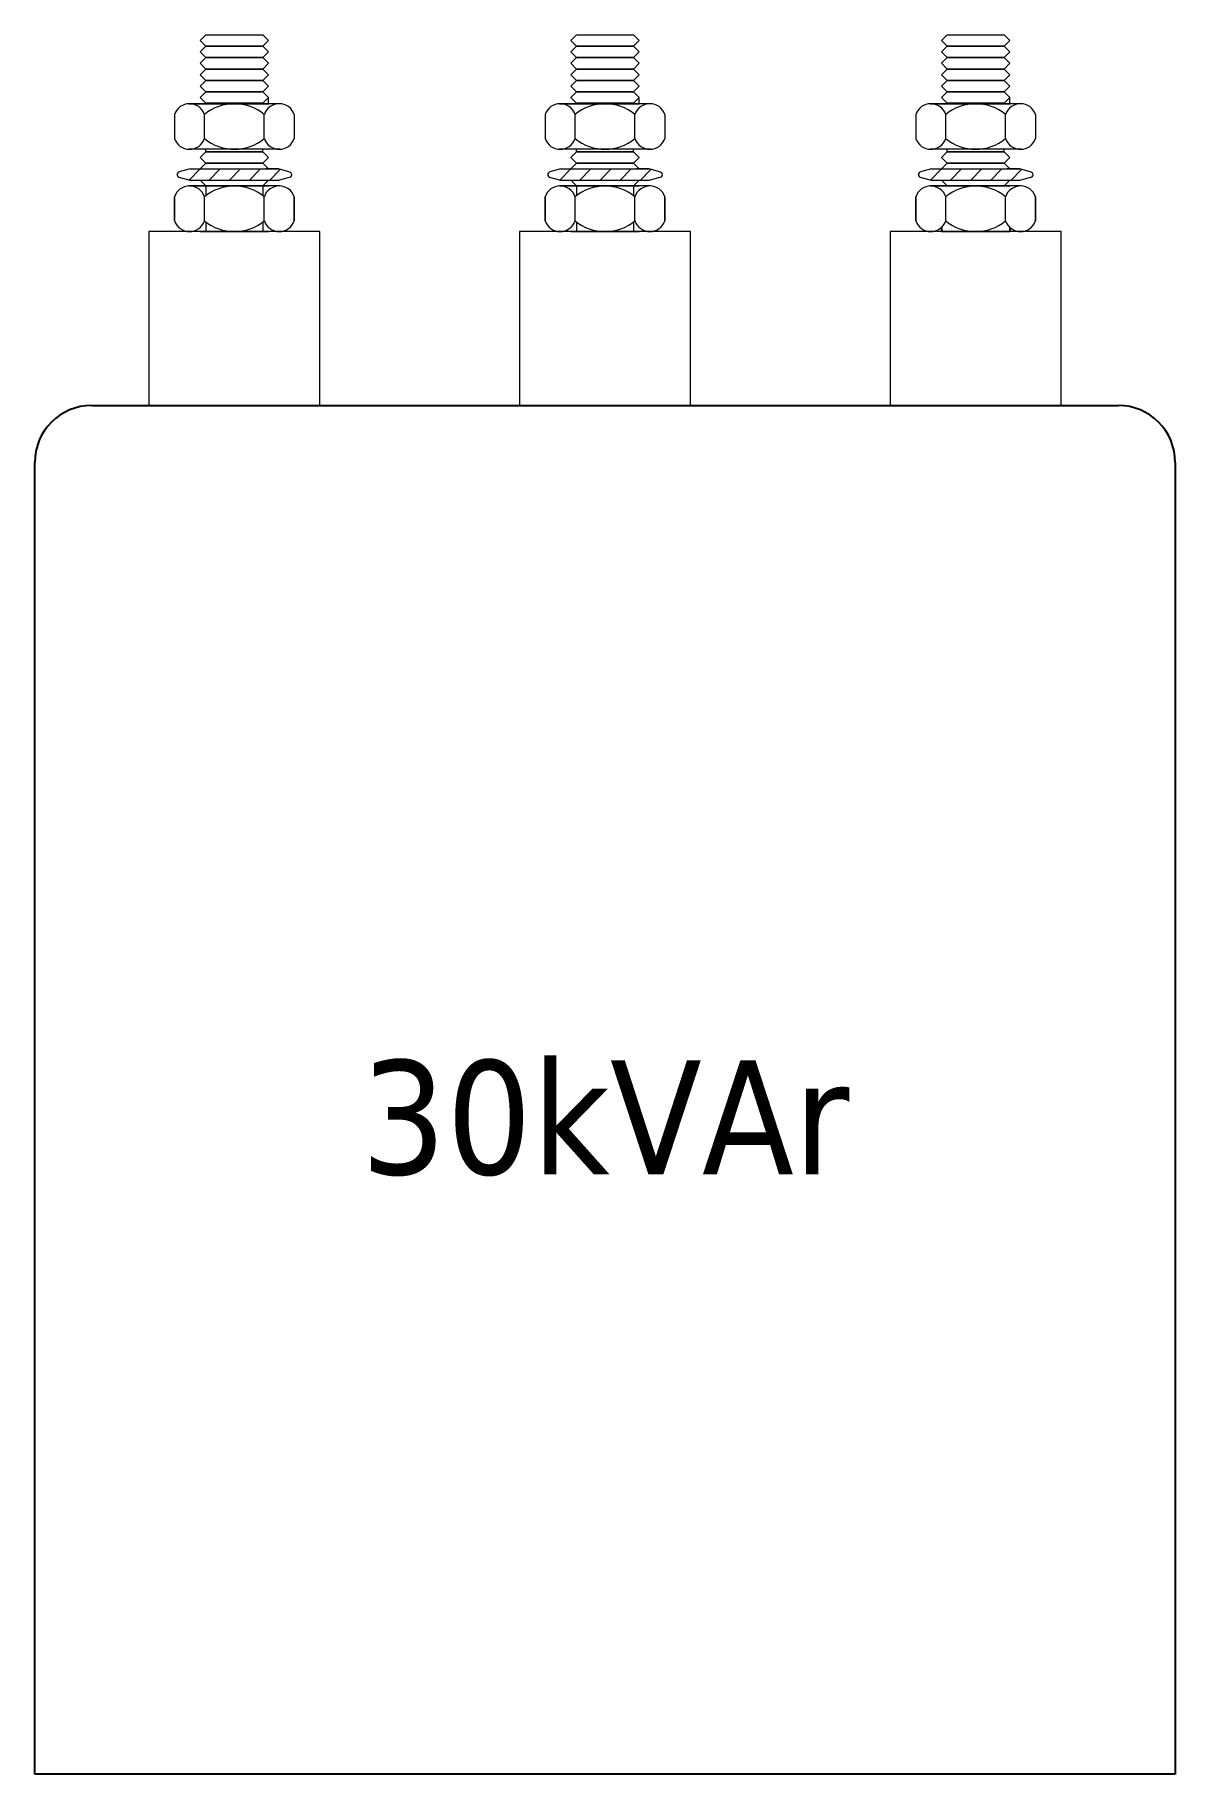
# Model space of a CAD drawing. Header units: inches. Extents: x 0 to 200, y 0 to 305.
import ezdxf

# ---------------------------------------------------------------- set-up
doc = ezdxf.new("R2010")
doc.units = ezdxf.units.IN
doc.layers.add('00', color=7, linetype='Continuous', lineweight=0)

# ---------------------------------------------------------------- blocks, each defined once
blk = doc.blocks.new('Tu 30KVAR')
at = {"lineweight": 5}
h = blk.add_hatch(dxfattribs=at)
h.set_pattern_fill('ANSI31', color=256, scale=20, style=0)
h.set_pattern_definition([(45, (142625.1328, 56041.3486), (-1.767767, 1.767767), [])])
h.paths.add_polyline_path([(143708.73, 57018.08), (143706.92, 57018.58), (143704.67, 57018.58), (143691.42, 57018.58), (143689.48, 57018.06, 0.727937), (143689.48, 57017.11), (143691.42, 57016.58), (143693.67, 57016.58), (143706.92, 57016.58), (143708.73, 57017.08, 1)])
h = blk.add_hatch(dxfattribs=at)
h.set_pattern_fill('ANSI31', color=256, scale=20, style=0)
h.set_pattern_definition([(45, (142690.1328, 56041.3486), (-1.767767, 1.767767), [])])
h.paths.add_polyline_path([(143773.73, 57018.08), (143771.92, 57018.58), (143769.67, 57018.58), (143756.42, 57018.58), (143754.48, 57018.06, 0.727937), (143754.48, 57017.11), (143756.42, 57016.58), (143758.67, 57016.58), (143771.92, 57016.58), (143773.73, 57017.08, 1)])
h = blk.add_hatch(dxfattribs=at)
h.set_pattern_fill('ANSI31', color=256, scale=20, style=0)
h.set_pattern_definition([(45, (142755.1328, 56041.3486), (-1.767767, 1.767767), [])])
h.paths.add_polyline_path([(143838.73, 57018.08), (143836.92, 57018.58), (143834.67, 57018.58), (143821.42, 57018.58), (143819.48, 57018.06, 0.727937), (143819.48, 57017.11), (143821.42, 57016.58), (143823.67, 57016.58), (143836.92, 57016.58), (143838.73, 57017.08, 1)])
for p, q in [((143694.17, 57040.11), (143693.17, 57041.11)), ((143704.17, 57040.11), (143705.17, 57041.11)), ((143759.17, 57040.11), (143758.17, 57041.11)), ((143769.17, 57040.11), (143770.17, 57041.11)), ((143824.17, 57040.11), (143823.17, 57041.11)), ((143834.17, 57040.11), (143835.17, 57041.11)), ((143694.17, 57038.11), (143693.17, 57039.11)), ((143704.17, 57040.11), (143694.17, 57040.11)), ((143704.17, 57038.11), (143694.17, 57038.11)), ((143704.17, 57038.11), (143705.17, 57039.11)), ((143759.17, 57038.11), (143758.17, 57039.11)), ((143769.17, 57040.11), (143759.17, 57040.11)), ((143769.17, 57038.11), (143759.17, 57038.11)), ((143769.17, 57038.11), (143770.17, 57039.11)), ((143824.17, 57038.11), (143823.17, 57039.11)), ((143834.17, 57040.11), (143824.17, 57040.11)), ((143834.17, 57038.11), (143824.17, 57038.11)), ((143834.17, 57038.11), (143835.17, 57039.11)), ((143694.17, 57036.11), (143693.17, 57037.11)), ((143694.17, 57036.11), (143693.17, 57037.11)), ((143694.17, 57034.11), (143693.17, 57035.11)), ((143694.17, 57034.11), (143693.17, 57035.11)), ((143704.17, 57036.11), (143694.17, 57036.11)), ((143704.17, 57036.11), (143694.17, 57036.11)), ((143704.17, 57036.11), (143705.17, 57037.11)), ((143704.17, 57036.11), (143705.17, 57037.11)), ((143704.17, 57034.11), (143705.17, 57035.11)), ((143704.17, 57034.11), (143705.17, 57035.11)), ((143759.17, 57036.11), (143758.17, 57037.11)), ((143759.17, 57036.11), (143758.17, 57037.11)), ((143759.17, 57034.11), (143758.17, 57035.11)), ((143759.17, 57034.11), (143758.17, 57035.11)), ((143769.17, 57036.11), (143759.17, 57036.11)), ((143769.17, 57036.11), (143759.17, 57036.11)), ((143769.17, 57036.11), (143770.17, 57037.11)), ((143769.17, 57036.11), (143770.17, 57037.11)), ((143769.17, 57034.11), (143770.17, 57035.11)), ((143769.17, 57034.11), (143770.17, 57035.11)), ((143824.17, 57036.11), (143823.17, 57037.11)), ((143824.17, 57036.11), (143823.17, 57037.11)), ((143824.17, 57034.11), (143823.17, 57035.11)), ((143824.17, 57034.11), (143823.17, 57035.11)), ((143834.17, 57036.11), (143824.17, 57036.11)), ((143834.17, 57036.11), (143824.17, 57036.11)), ((143834.17, 57036.11), (143835.17, 57037.11)), ((143834.17, 57036.11), (143835.17, 57037.11)), ((143834.17, 57034.11), (143835.17, 57035.11)), ((143834.17, 57034.11), (143835.17, 57035.11)), ((143694.17, 57032.11), (143693.17, 57033.11)), ((143704.17, 57034.11), (143694.17, 57034.11)), ((143704.17, 57034.11), (143694.17, 57034.11)), ((143704.17, 57032.11), (143694.17, 57032.11)), ((143704.17, 57032.11), (143705.17, 57033.11)), ((143759.17, 57032.11), (143758.17, 57033.11)), ((143769.17, 57034.11), (143759.17, 57034.11)), ((143769.17, 57034.11), (143759.17, 57034.11)), ((143769.17, 57032.11), (143759.17, 57032.11)), ((143769.17, 57032.11), (143770.17, 57033.11)), ((143824.17, 57032.11), (143823.17, 57033.11)), ((143834.17, 57034.11), (143824.17, 57034.11)), ((143834.17, 57034.11), (143824.17, 57034.11)), ((143834.17, 57032.11), (143824.17, 57032.11)), ((143834.17, 57032.11), (143835.17, 57033.11)), ((143694.17, 57030.11), (143693.17, 57031.11)), ((143704.17, 57030.11), (143694.17, 57030.11)), ((143704.17, 57030.11), (143705.17, 57031.11)), ((143759.17, 57030.11), (143758.17, 57031.11)), ((143769.17, 57030.11), (143759.17, 57030.11)), ((143769.17, 57030.11), (143770.17, 57031.11)), ((143824.17, 57030.11), (143823.17, 57031.11)), ((143834.17, 57030.11), (143824.17, 57030.11)), ((143834.17, 57030.11), (143835.17, 57031.11)), ((143694.17, 57019.6), (143693.17, 57020.6)), ((143694.17, 57021.6), (143694.17, 57022.03)), ((143704.17, 57021.6), (143694.17, 57021.6)), ((143704.17, 57021.6), (143704.17, 57022.03)), ((143704.17, 57019.6), (143705.17, 57020.6)), ((143759.17, 57019.6), (143758.17, 57020.6)), ((143759.17, 57021.6), (143759.17, 57022.03)), ((143769.17, 57021.6), (143759.17, 57021.6)), ((143769.17, 57021.6), (143769.17, 57022.03)), ((143769.17, 57019.6), (143770.17, 57020.6)), ((143824.17, 57019.6), (143823.17, 57020.6)), ((143824.17, 57021.6), (143824.17, 57022.03)), ((143834.17, 57021.6), (143824.17, 57021.6)), ((143834.17, 57021.6), (143834.17, 57022.03)), ((143834.17, 57019.6), (143835.17, 57020.6)), ((143691.42, 57018.58), (143689.52, 57018.07)), ((143691.42, 57016.58), (143689.52, 57017.1)), ((143691.42, 57018.58), (143693.67, 57018.58)), ((143691.42, 57018.58), (143706.92, 57018.58)), ((143693.19, 57018.58), (143693.17, 57018.6)), ((143693.19, 57018.58), (143693.17, 57018.6)), ((143704.17, 57019.6), (143694.17, 57019.6)), ((143706.92, 57018.58), (143704.67, 57018.58)), ((143705.16, 57018.58), (143705.17, 57018.6)), ((143705.16, 57018.58), (143705.17, 57018.6)), ((143708.73, 57018.08), (143706.92, 57018.58)), ((143708.73, 57017.08), (143706.92, 57016.58)), ((143756.42, 57018.58), (143754.52, 57018.07)), ((143756.42, 57016.58), (143754.52, 57017.1)), ((143756.42, 57018.58), (143771.92, 57018.58)), ((143756.42, 57018.58), (143758.67, 57018.58)), ((143758.19, 57018.58), (143758.17, 57018.6)), ((143758.19, 57018.58), (143758.17, 57018.6)), ((143769.17, 57019.6), (143759.17, 57019.6)), ((143771.92, 57018.58), (143769.67, 57018.58)), ((143770.16, 57018.58), (143770.17, 57018.6)), ((143770.16, 57018.58), (143770.17, 57018.6)), ((143773.73, 57018.08), (143771.92, 57018.58)), ((143773.73, 57017.08), (143771.92, 57016.58)), ((143821.42, 57018.58), (143819.52, 57018.07)), ((143821.42, 57016.58), (143819.52, 57017.1)), ((143821.42, 57018.58), (143823.67, 57018.58)), ((143821.42, 57018.58), (143836.92, 57018.58)), ((143823.19, 57018.58), (143823.17, 57018.6)), ((143823.19, 57018.58), (143823.17, 57018.6)), ((143834.17, 57019.6), (143824.17, 57019.6)), ((143836.92, 57018.58), (143834.67, 57018.58)), ((143835.16, 57018.58), (143835.17, 57018.6)), ((143835.16, 57018.58), (143835.17, 57018.6)), ((143838.73, 57018.08), (143836.92, 57018.58)), ((143838.73, 57017.08), (143836.92, 57016.58)), ((143688.67, 57009.47), (143688.67, 57013.72)), ((143693.67, 57016.58), (143691.42, 57016.58)), ((143706.92, 57016.58), (143691.42, 57016.58)), ((143694.17, 57015.6), (143693.17, 57016.6)), ((143694.17, 57015.6), (143694.17, 57013.92)), ((143704.17, 57015.6), (143694.17, 57015.6)), ((143704.17, 57015.6), (143694.17, 57015.6)), ((143704.17, 57015.6), (143705.17, 57016.6)), ((143704.17, 57015.6), (143705.17, 57016.6)), ((143704.17, 57015.6), (143704.17, 57013.92)), ((143706.92, 57016.58), (143704.67, 57016.58)), ((143709.67, 57009.47), (143709.67, 57013.72)), ((143753.67, 57009.47), (143753.67, 57013.72)), ((143771.92, 57016.58), (143756.42, 57016.58)), ((143758.67, 57016.58), (143756.42, 57016.58)), ((143759.17, 57015.6), (143758.17, 57016.6)), ((143759.17, 57015.6), (143759.17, 57013.92)), ((143769.17, 57015.6), (143759.17, 57015.6)), ((143769.17, 57015.6), (143759.17, 57015.6)), ((143769.17, 57015.6), (143770.17, 57016.6)), ((143769.17, 57015.6), (143770.17, 57016.6)), ((143769.17, 57015.6), (143769.17, 57013.92)), ((143771.92, 57016.58), (143769.67, 57016.58)), ((143774.67, 57009.47), (143774.67, 57013.72)), ((143818.67, 57009.47), (143818.67, 57013.72)), ((143823.67, 57016.58), (143821.42, 57016.58)), ((143836.92, 57016.58), (143821.42, 57016.58)), ((143824.17, 57015.6), (143823.17, 57016.6)), ((143834.17, 57015.6), (143824.17, 57015.6)), ((143834.17, 57015.6), (143824.17, 57015.6)), ((143834.17, 57015.6), (143835.17, 57016.6)), ((143834.17, 57015.6), (143835.17, 57016.6)), ((143836.92, 57016.58), (143834.67, 57016.58)), ((143839.67, 57009.47), (143839.67, 57013.72)), ((143714.17, 57007.6), (143684.17, 57007.6)), ((143684.17, 57007.6), (143684.17, 56977.11)), ((143694.17, 57009.28), (143694.17, 57007.6)), ((143704.17, 57009.28), (143704.17, 57007.6)), ((143714.17, 56977.11), (143714.17, 57007.6)), ((143779.17, 57007.6), (143749.17, 57007.6)), ((143749.17, 57007.6), (143749.17, 56977.11)), ((143749.17, 57007.6), (143749.17, 56977.11)), ((143749.17, 57007.6), (143749.17, 56977.11)), ((143759.17, 57009.28), (143759.17, 57007.6)), ((143769.17, 57009.28), (143769.17, 57007.6)), ((143779.17, 56977.11), (143779.17, 57007.6)), ((143779.17, 56977.11), (143779.17, 57007.6)), ((143779.17, 56977.11), (143779.17, 57007.6)), ((143844.17, 57007.6), (143814.17, 57007.6)), ((143814.17, 57007.6), (143814.17, 56977.11)), ((143814.17, 57007.6), (143814.17, 56977.11)), ((143814.17, 57007.6), (143814.17, 56977.11)), ((143844.17, 56977.11), (143844.17, 57007.6)), ((143844.17, 56977.11), (143844.17, 57007.6)), ((143844.17, 56977.11), (143844.17, 57007.6)), ((143714.17, 56977.11), (143714.17, 57005.6)), ((143779.17, 56977.11), (143779.17, 57005.6)), ((143779.17, 56977.11), (143779.17, 57005.6)), ((143779.17, 56977.11), (143779.17, 57005.6)), ((143844.17, 56977.11), (143844.17, 57005.6)), ((143844.17, 56977.11), (143844.17, 57005.6)), ((143844.17, 56977.11), (143844.17, 57005.6)), ((143699.17, 56977.11), (143714.17, 56977.11)), ((143764.17, 56977.11), (143779.17, 56977.11)), ((143764.17, 56977.11), (143779.17, 56977.11)), ((143764.17, 56977.11), (143779.17, 56977.11)), ((143829.17, 56977.11), (143844.17, 56977.11)), ((143829.17, 56977.11), (143844.17, 56977.11)), ((143829.17, 56977.11), (143844.17, 56977.11))]:
    blk.add_line(p, q, dxfattribs=at)
for p, q in [((143823.17, 57008.33), (143823.17, 57007.6)), ((143835.19, 57008.31), (143835.19, 57007.6)), ((143674.17, 56977.11), (143854.17, 56977.11)), ((143674.17, 56977.11), (143854.17, 56977.11)), ((143664.17, 56737.11), (143664.17, 56967.11)), ((143864.17, 56967.11), (143864.17, 56737.11)), ((143864.17, 56737.11), (143664.17, 56737.11))]:
    blk.add_line(p, q)
for centre, start, end in [((143689.63, 57017.58), 102.246, 257.754), ((143708.73, 57017.58), 270, 90), ((143754.63, 57017.58), 102.246, 257.754), ((143773.73, 57017.58), 270, 90), ((143819.63, 57017.58), 102.246, 257.754), ((143838.73, 57017.58), 270, 90)]:
    blk.add_arc(centre, 0.5, start, end, dxfattribs=at)
for centre, start, end in [((143674.17, 56967.11), 90, 180), ((143854.17, 56967.11), 0, 90)]:
    blk.add_arc(centre, 10, start, end)
at = {"layer": '00', "lineweight": 5}
for p, q in [((143693.17, 57041.11), (143694.17, 57042.11)), ((143694.17, 57042.11), (143704.17, 57042.11)), ((143705.17, 57041.11), (143704.17, 57042.11)), ((143758.17, 57041.11), (143759.17, 57042.11)), ((143759.17, 57042.11), (143769.17, 57042.11)), ((143770.17, 57041.11), (143769.17, 57042.11)), ((143823.17, 57041.11), (143824.17, 57042.11)), ((143824.17, 57042.11), (143834.17, 57042.11)), ((143835.17, 57041.11), (143834.17, 57042.11)), ((143693.17, 57039.11), (143694.17, 57040.11)), ((143693.17, 57037.11), (143694.17, 57038.11)), ((143693.17, 57037.11), (143694.17, 57038.11)), ((143694.17, 57040.11), (143704.17, 57040.11)), ((143694.17, 57038.11), (143704.17, 57038.11)), ((143694.17, 57038.11), (143704.17, 57038.11)), ((143705.17, 57039.11), (143704.17, 57040.11)), ((143705.17, 57037.11), (143704.17, 57038.11)), ((143705.17, 57037.11), (143704.17, 57038.11)), ((143758.17, 57039.11), (143759.17, 57040.11)), ((143758.17, 57037.11), (143759.17, 57038.11)), ((143758.17, 57037.11), (143759.17, 57038.11)), ((143759.17, 57040.11), (143769.17, 57040.11)), ((143759.17, 57038.11), (143769.17, 57038.11)), ((143759.17, 57038.11), (143769.17, 57038.11)), ((143770.17, 57039.11), (143769.17, 57040.11)), ((143770.17, 57037.11), (143769.17, 57038.11)), ((143770.17, 57037.11), (143769.17, 57038.11)), ((143823.17, 57039.11), (143824.17, 57040.11)), ((143823.17, 57037.11), (143824.17, 57038.11)), ((143823.17, 57037.11), (143824.17, 57038.11)), ((143824.17, 57040.11), (143834.17, 57040.11)), ((143824.17, 57038.11), (143834.17, 57038.11)), ((143824.17, 57038.11), (143834.17, 57038.11)), ((143835.17, 57039.11), (143834.17, 57040.11)), ((143835.17, 57037.11), (143834.17, 57038.11)), ((143835.17, 57037.11), (143834.17, 57038.11)), ((143693.17, 57035.11), (143694.17, 57036.11)), ((143693.17, 57035.11), (143694.17, 57036.11)), ((143694.17, 57036.11), (143704.17, 57036.11)), ((143694.17, 57036.11), (143704.17, 57036.11)), ((143705.17, 57035.11), (143704.17, 57036.11)), ((143705.17, 57035.11), (143704.17, 57036.11)), ((143758.17, 57035.11), (143759.17, 57036.11)), ((143758.17, 57035.11), (143759.17, 57036.11)), ((143759.17, 57036.11), (143769.17, 57036.11)), ((143759.17, 57036.11), (143769.17, 57036.11)), ((143770.17, 57035.11), (143769.17, 57036.11)), ((143770.17, 57035.11), (143769.17, 57036.11)), ((143823.17, 57035.11), (143824.17, 57036.11)), ((143823.17, 57035.11), (143824.17, 57036.11)), ((143824.17, 57036.11), (143834.17, 57036.11)), ((143824.17, 57036.11), (143834.17, 57036.11)), ((143835.17, 57035.11), (143834.17, 57036.11)), ((143835.17, 57035.11), (143834.17, 57036.11)), ((143693.17, 57033.11), (143694.17, 57034.11)), ((143693.17, 57031.11), (143694.17, 57032.11)), ((143694.17, 57034.11), (143704.17, 57034.11)), ((143694.17, 57032.11), (143704.17, 57032.11)), ((143705.17, 57033.11), (143704.17, 57034.11)), ((143705.17, 57031.11), (143704.17, 57032.11)), ((143758.17, 57033.11), (143759.17, 57034.11)), ((143758.17, 57031.11), (143759.17, 57032.11)), ((143759.17, 57034.11), (143769.17, 57034.11)), ((143759.17, 57032.11), (143769.17, 57032.11)), ((143770.17, 57033.11), (143769.17, 57034.11)), ((143770.17, 57031.11), (143769.17, 57032.11)), ((143823.17, 57033.11), (143824.17, 57034.11)), ((143823.17, 57031.11), (143824.17, 57032.11)), ((143824.17, 57034.11), (143834.17, 57034.11)), ((143824.17, 57032.11), (143834.17, 57032.11)), ((143835.17, 57033.11), (143834.17, 57034.11)), ((143835.17, 57031.11), (143834.17, 57032.11)), ((143707.17, 57030.03), (143691.17, 57030.03)), ((143691.17, 57030.03), (143705.19, 57030.03)), ((143705.17, 57030.03), (143705.17, 57031.11)), ((143756.17, 57030.03), (143770.19, 57030.03)), ((143772.17, 57030.03), (143756.17, 57030.03)), ((143770.17, 57030.03), (143770.17, 57031.11)), ((143821.17, 57030.03), (143835.19, 57030.03)), ((143837.17, 57030.03), (143821.17, 57030.03)), ((143835.17, 57030.03), (143835.17, 57031.11)), ((143688.67, 57028.16), (143688.67, 57023.91)), ((143693.92, 57023.91), (143693.92, 57028.16)), ((143704.42, 57023.91), (143704.42, 57028.16)), ((143709.67, 57028.16), (143709.67, 57023.91)), ((143753.67, 57028.16), (143753.67, 57023.91)), ((143758.92, 57023.91), (143758.92, 57028.16)), ((143769.42, 57023.91), (143769.42, 57028.16)), ((143774.67, 57028.16), (143774.67, 57023.91)), ((143818.67, 57028.16), (143818.67, 57023.91)), ((143823.92, 57023.91), (143823.92, 57028.16)), ((143834.42, 57023.91), (143834.42, 57028.16)), ((143839.67, 57028.16), (143839.67, 57023.91)), ((143707.17, 57022.03), (143691.17, 57022.03)), ((143693.17, 57020.6), (143694.17, 57021.6)), ((143694.17, 57021.6), (143704.17, 57021.6)), ((143705.17, 57020.6), (143704.17, 57021.6)), ((143772.17, 57022.03), (143756.17, 57022.03)), ((143758.17, 57020.6), (143759.17, 57021.6)), ((143759.17, 57021.6), (143769.17, 57021.6)), ((143770.17, 57020.6), (143769.17, 57021.6)), ((143837.17, 57022.03), (143821.17, 57022.03)), ((143823.17, 57020.6), (143824.17, 57021.6)), ((143824.17, 57021.6), (143834.17, 57021.6)), ((143835.17, 57020.6), (143834.17, 57021.6)), ((143693.17, 57018.6), (143694.17, 57019.6)), ((143693.17, 57018.6), (143694.17, 57019.6)), ((143694.17, 57019.6), (143704.17, 57019.6)), ((143694.17, 57019.6), (143704.17, 57019.6)), ((143705.17, 57018.6), (143704.17, 57019.6)), ((143705.17, 57018.6), (143704.17, 57019.6)), ((143758.17, 57018.6), (143759.17, 57019.6)), ((143758.17, 57018.6), (143759.17, 57019.6)), ((143759.17, 57019.6), (143769.17, 57019.6)), ((143759.17, 57019.6), (143769.17, 57019.6)), ((143770.17, 57018.6), (143769.17, 57019.6)), ((143770.17, 57018.6), (143769.17, 57019.6)), ((143823.17, 57018.6), (143824.17, 57019.6)), ((143823.17, 57018.6), (143824.17, 57019.6)), ((143824.17, 57019.6), (143834.17, 57019.6)), ((143824.17, 57019.6), (143834.17, 57019.6)), ((143835.17, 57018.6), (143834.17, 57019.6)), ((143835.17, 57018.6), (143834.17, 57019.6)), ((143688.67, 57009.47), (143688.67, 57013.72)), ((143688.67, 57013.72), (143688.67, 57009.47)), ((143691.17, 57015.6), (143705.19, 57015.6)), ((143707.17, 57015.6), (143691.17, 57015.6)), ((143693.92, 57009.47), (143693.92, 57013.72)), ((143694.17, 57015.6), (143704.17, 57015.6)), ((143704.42, 57009.47), (143704.42, 57013.72)), ((143709.67, 57009.47), (143709.67, 57013.72)), ((143709.67, 57013.72), (143709.67, 57009.47)), ((143753.67, 57013.72), (143753.67, 57009.47)), ((143753.67, 57009.47), (143753.67, 57013.72)), ((143772.17, 57015.6), (143756.17, 57015.6)), ((143756.17, 57015.6), (143770.19, 57015.6)), ((143758.92, 57009.47), (143758.92, 57013.72)), ((143759.17, 57015.6), (143769.17, 57015.6)), ((143769.42, 57009.47), (143769.42, 57013.72)), ((143774.67, 57013.72), (143774.67, 57009.47)), ((143774.67, 57009.47), (143774.67, 57013.72)), ((143818.67, 57013.72), (143818.67, 57009.47)), ((143818.67, 57009.47), (143818.67, 57013.72)), ((143837.17, 57015.6), (143821.17, 57015.6)), ((143821.17, 57015.6), (143835.19, 57015.6)), ((143823.92, 57009.47), (143823.92, 57013.72)), ((143824.17, 57015.6), (143834.17, 57015.6)), ((143834.42, 57009.47), (143834.42, 57013.72)), ((143839.67, 57013.72), (143839.67, 57009.47)), ((143839.67, 57009.47), (143839.67, 57013.72)), ((143707.17, 57007.6), (143691.17, 57007.6)), ((143707.17, 57007.6), (143691.17, 57007.6)), ((143693.16, 57007.6), (143705.19, 57007.6)), ((143772.17, 57007.6), (143756.17, 57007.6)), ((143772.17, 57007.6), (143756.17, 57007.6)), ((143758.16, 57007.6), (143770.19, 57007.6)), ((143837.17, 57007.6), (143821.17, 57007.6)), ((143837.17, 57007.6), (143821.17, 57007.6)), ((143823.16, 57007.6), (143835.19, 57007.6))]:
    blk.add_line(p, q, dxfattribs=at)
for centre, radius, start, end in [((143691.3, 57027.26), 2.77, 18.8098, 161.1902), ((143699.17, 57021.75), 8.28, 50.6699, 129.3301), ((143707.05, 57027.26), 2.77, 18.8098, 161.1902), ((143756.3, 57027.26), 2.77, 18.8098, 161.1902), ((143764.17, 57021.75), 8.28, 50.6699, 129.3301), ((143772.05, 57027.26), 2.77, 18.8098, 161.1902), ((143821.3, 57027.26), 2.77, 18.8098, 161.1902), ((143829.17, 57021.75), 8.28, 50.6699, 129.3301), ((143837.05, 57027.26), 2.77, 18.8098, 161.1902), ((143691.3, 57024.8), 2.77, 198.8098, 341.1902), ((143699.17, 57030.32), 8.28, 230.6699, 309.3301), ((143707.05, 57024.8), 2.77, 198.8098, 341.1902), ((143756.3, 57024.8), 2.77, 198.8098, 341.1902), ((143764.17, 57030.32), 8.28, 230.6699, 309.3301), ((143772.05, 57024.8), 2.77, 198.8098, 341.1902), ((143821.3, 57024.8), 2.77, 198.8098, 341.1902), ((143829.17, 57030.32), 8.28, 230.6699, 309.3301), ((143837.05, 57024.8), 2.77, 198.8098, 341.1902), ((143691.3, 57012.83), 2.77, 18.8098, 161.1902), ((143699.17, 57007.31), 8.28, 50.6699, 129.3301), ((143707.05, 57012.83), 2.77, 18.8098, 161.1902), ((143756.3, 57012.83), 2.77, 18.8098, 161.1902), ((143764.17, 57007.31), 8.28, 50.6699, 129.3301), ((143772.05, 57012.83), 2.77, 18.8098, 161.1902), ((143821.3, 57012.83), 2.77, 18.8098, 161.1902), ((143829.17, 57007.31), 8.28, 50.6699, 129.3301), ((143837.05, 57012.83), 2.77, 18.8098, 161.1902), ((143691.3, 57010.37), 2.77, 198.8098, 341.1902), ((143691.3, 57010.37), 2.77, 198.8098, 341.1902), ((143699.17, 57015.88), 8.28, 230.6699, 309.3301), ((143699.17, 57015.88), 8.28, 230.6699, 309.3301), ((143707.05, 57010.37), 2.77, 198.8098, 341.1902), ((143707.05, 57010.37), 2.77, 198.8098, 341.1902), ((143756.3, 57010.37), 2.77, 198.8098, 341.1902), ((143756.3, 57010.37), 2.77, 198.8098, 341.1902), ((143764.17, 57015.88), 8.28, 230.6699, 309.3301), ((143764.17, 57015.88), 8.28, 230.6699, 309.3301), ((143772.05, 57010.37), 2.77, 198.8098, 341.1902), ((143772.05, 57010.37), 2.77, 198.8098, 341.1902), ((143821.3, 57010.37), 2.77, 198.8098, 341.1902), ((143821.3, 57010.37), 2.77, 198.8098, 341.1902), ((143829.17, 57015.88), 8.28, 230.6699, 309.3301), ((143829.17, 57015.88), 8.28, 230.6699, 309.3301), ((143837.05, 57010.37), 2.77, 198.8098, 341.1902), ((143837.05, 57010.37), 2.77, 198.8098, 341.1902)]:
    blk.add_arc(centre, radius, start, end, dxfattribs=at)
at = {"color": 7, "insert": (143764.17, 56852.11), "char_height": 20, "width": 200, "attachment_point": 5}
blk.add_mtext('{\\fTahoma|b0|i0|c0|p34;30kVAr}', dxfattribs=at)

msp = doc.modelspace()

# ---------------------------------------------------------------- block references
msp.add_blockref('Tu 30KVAR', (-143664.17, -56737.11))

doc.saveas('drawing.dxf')
